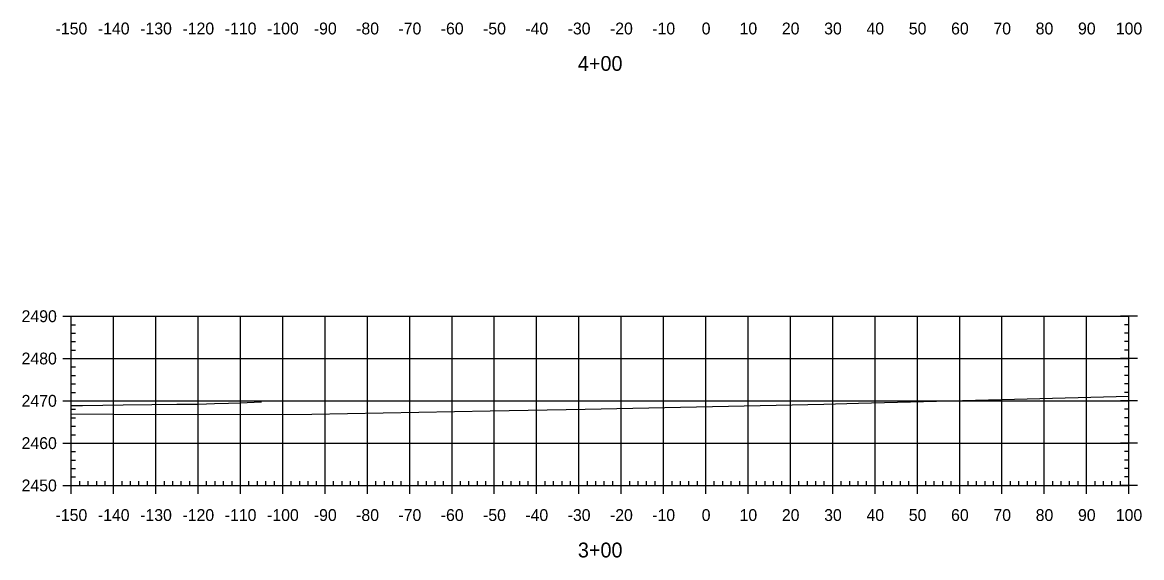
# Model space of a CAD drawing. Extents: x 6943757 to 6978036, y 2270047 to 2282448.
# Drawn here: x 6974513.1 to 6974777.7, y 2277626 to 2277752.5 of the extents above; entities that cross this region are included whole.
import ezdxf

# ---------------------------------------------------------------- set-up
doc = ezdxf.new("R2010")
doc.units = 0
for name, color, linetype in [('C-GRID-FRAM', 7, 'Continuous'), ('C-GRID-MAJR', 7, 'Continuous'), ('C-GRID-TEXT', 7, 'Continuous'), ('C-TOPO-MAJR', 7, 'Continuous')]:
    doc.layers.add(name, color=color, linetype=linetype)

msp = doc.modelspace()

# ---------------------------------------------------------------- linework, layer by layer
at = {"layer": 'C-GRID-FRAM'}
for p, q in [((6974522.68, 2277683.05), (6974526.68, 2277683.05)), ((6974524.68, 2277643.05), (6974524.68, 2277683.05)), ((6974776.68, 2277683.05), (6974772.68, 2277683.05)), ((6974774.68, 2277643.05), (6974774.68, 2277683.05)), ((6974524.68, 2277681.05), (6974525.68, 2277681.05)), ((6974774.68, 2277681.05), (6974773.68, 2277681.05)), ((6974524.68, 2277679.05), (6974525.68, 2277679.05)), ((6974774.68, 2277679.05), (6974773.68, 2277679.05)), ((6974524.68, 2277677.05), (6974525.68, 2277677.05)), ((6974524.68, 2277675.05), (6974525.68, 2277675.05)), ((6974774.68, 2277677.05), (6974773.68, 2277677.05)), ((6974774.68, 2277675.05), (6974773.68, 2277675.05)), ((6974522.68, 2277673.05), (6974526.68, 2277673.05)), ((6974776.68, 2277673.05), (6974772.68, 2277673.05)), ((6974524.68, 2277671.05), (6974525.68, 2277671.05)), ((6974774.68, 2277671.05), (6974773.68, 2277671.05)), ((6974524.68, 2277669.05), (6974525.68, 2277669.05)), ((6974524.68, 2277667.05), (6974525.68, 2277667.05)), ((6974774.68, 2277669.05), (6974773.68, 2277669.05)), ((6974774.68, 2277667.05), (6974773.68, 2277667.05)), ((6974524.68, 2277665.05), (6974525.68, 2277665.05)), ((6974774.68, 2277665.05), (6974773.68, 2277665.05)), ((6974522.68, 2277663.05), (6974526.68, 2277663.05)), ((6974776.68, 2277663.05), (6974772.68, 2277663.05)), ((6974524.68, 2277661.05), (6974525.68, 2277661.05)), ((6974524.68, 2277659.05), (6974525.68, 2277659.05)), ((6974774.68, 2277661.05), (6974773.68, 2277661.05)), ((6974774.68, 2277659.05), (6974773.68, 2277659.05)), ((6974524.68, 2277657.05), (6974525.68, 2277657.05)), ((6974774.68, 2277657.05), (6974773.68, 2277657.05)), ((6974524.68, 2277655.05), (6974525.68, 2277655.05)), ((6974774.68, 2277655.05), (6974773.68, 2277655.05)), ((6974522.68, 2277653.05), (6974526.68, 2277653.05)), ((6974524.68, 2277651.05), (6974525.68, 2277651.05)), ((6974776.68, 2277653.05), (6974772.68, 2277653.05)), ((6974774.68, 2277651.05), (6974773.68, 2277651.05)), ((6974524.68, 2277649.05), (6974525.68, 2277649.05)), ((6974774.68, 2277649.05), (6974773.68, 2277649.05)), ((6974524.68, 2277647.05), (6974525.68, 2277647.05)), ((6974774.68, 2277647.05), (6974773.68, 2277647.05)), ((6974522.68, 2277643.05), (6974526.68, 2277643.05)), ((6974524.68, 2277645.05), (6974525.68, 2277645.05)), ((6974524.68, 2277641.05), (6974524.68, 2277645.05)), ((6974524.68, 2277643.05), (6974774.68, 2277643.05)), ((6974526.68, 2277643.05), (6974526.68, 2277644.05)), ((6974528.68, 2277643.05), (6974528.68, 2277644.05)), ((6974530.68, 2277643.05), (6974530.68, 2277644.05)), ((6974532.68, 2277643.05), (6974532.68, 2277644.05)), ((6974534.68, 2277641.05), (6974534.68, 2277645.05)), ((6974536.68, 2277643.05), (6974536.68, 2277644.05)), ((6974538.68, 2277643.05), (6974538.68, 2277644.05)), ((6974540.68, 2277643.05), (6974540.68, 2277644.05)), ((6974542.68, 2277643.05), (6974542.68, 2277644.05)), ((6974544.68, 2277641.05), (6974544.68, 2277645.05)), ((6974546.68, 2277643.05), (6974546.68, 2277644.05)), ((6974548.68, 2277643.05), (6974548.68, 2277644.05)), ((6974550.68, 2277643.05), (6974550.68, 2277644.05)), ((6974552.68, 2277643.05), (6974552.68, 2277644.05)), ((6974554.68, 2277641.05), (6974554.68, 2277645.05)), ((6974556.68, 2277643.05), (6974556.68, 2277644.05)), ((6974558.68, 2277643.05), (6974558.68, 2277644.05)), ((6974560.68, 2277643.05), (6974560.68, 2277644.05)), ((6974562.68, 2277643.05), (6974562.68, 2277644.05)), ((6974564.68, 2277641.05), (6974564.68, 2277645.05)), ((6974566.68, 2277643.05), (6974566.68, 2277644.05)), ((6974568.68, 2277643.05), (6974568.68, 2277644.05)), ((6974570.68, 2277643.05), (6974570.68, 2277644.05)), ((6974572.68, 2277643.05), (6974572.68, 2277644.05)), ((6974574.68, 2277641.05), (6974574.68, 2277645.05)), ((6974576.68, 2277643.05), (6974576.68, 2277644.05)), ((6974578.68, 2277643.05), (6974578.68, 2277644.05)), ((6974580.68, 2277643.05), (6974580.68, 2277644.05)), ((6974582.68, 2277643.05), (6974582.68, 2277644.05)), ((6974584.68, 2277641.05), (6974584.68, 2277645.05)), ((6974586.68, 2277643.05), (6974586.68, 2277644.05)), ((6974588.68, 2277643.05), (6974588.68, 2277644.05)), ((6974590.68, 2277643.05), (6974590.68, 2277644.05)), ((6974592.68, 2277643.05), (6974592.68, 2277644.05)), ((6974594.68, 2277641.05), (6974594.68, 2277645.05)), ((6974596.68, 2277643.05), (6974596.68, 2277644.05)), ((6974598.68, 2277643.05), (6974598.68, 2277644.05)), ((6974600.68, 2277643.05), (6974600.68, 2277644.05)), ((6974602.68, 2277643.05), (6974602.68, 2277644.05)), ((6974604.68, 2277641.05), (6974604.68, 2277645.05)), ((6974606.68, 2277643.05), (6974606.68, 2277644.05)), ((6974608.68, 2277643.05), (6974608.68, 2277644.05)), ((6974610.68, 2277643.05), (6974610.68, 2277644.05)), ((6974612.68, 2277643.05), (6974612.68, 2277644.05)), ((6974614.68, 2277641.05), (6974614.68, 2277645.05)), ((6974616.68, 2277643.05), (6974616.68, 2277644.05)), ((6974618.68, 2277643.05), (6974618.68, 2277644.05)), ((6974620.68, 2277643.05), (6974620.68, 2277644.05)), ((6974622.68, 2277643.05), (6974622.68, 2277644.05)), ((6974624.68, 2277641.05), (6974624.68, 2277645.05)), ((6974626.68, 2277643.05), (6974626.68, 2277644.05)), ((6974628.68, 2277643.05), (6974628.68, 2277644.05)), ((6974630.68, 2277643.05), (6974630.68, 2277644.05)), ((6974632.68, 2277643.05), (6974632.68, 2277644.05)), ((6974634.68, 2277641.05), (6974634.68, 2277645.05)), ((6974636.68, 2277643.05), (6974636.68, 2277644.05)), ((6974638.68, 2277643.05), (6974638.68, 2277644.05)), ((6974640.68, 2277643.05), (6974640.68, 2277644.05)), ((6974642.68, 2277643.05), (6974642.68, 2277644.05)), ((6974644.68, 2277641.05), (6974644.68, 2277645.05)), ((6974646.68, 2277643.05), (6974646.68, 2277644.05)), ((6974648.68, 2277643.05), (6974648.68, 2277644.05)), ((6974650.68, 2277643.05), (6974650.68, 2277644.05)), ((6974652.68, 2277643.05), (6974652.68, 2277644.05)), ((6974654.68, 2277641.05), (6974654.68, 2277645.05)), ((6974656.68, 2277643.05), (6974656.68, 2277644.05)), ((6974658.68, 2277643.05), (6974658.68, 2277644.05)), ((6974660.68, 2277643.05), (6974660.68, 2277644.05)), ((6974662.68, 2277643.05), (6974662.68, 2277644.05)), ((6974664.68, 2277641.05), (6974664.68, 2277645.05)), ((6974666.68, 2277643.05), (6974666.68, 2277644.05)), ((6974668.68, 2277643.05), (6974668.68, 2277644.05)), ((6974670.68, 2277643.05), (6974670.68, 2277644.05)), ((6974672.68, 2277643.05), (6974672.68, 2277644.05)), ((6974674.68, 2277641.05), (6974674.68, 2277645.05)), ((6974676.68, 2277643.05), (6974676.68, 2277644.05)), ((6974678.68, 2277643.05), (6974678.68, 2277644.05)), ((6974680.68, 2277643.05), (6974680.68, 2277644.05)), ((6974682.68, 2277643.05), (6974682.68, 2277644.05)), ((6974684.68, 2277641.05), (6974684.68, 2277645.05)), ((6974686.68, 2277643.05), (6974686.68, 2277644.05)), ((6974688.68, 2277643.05), (6974688.68, 2277644.05)), ((6974690.68, 2277643.05), (6974690.68, 2277644.05)), ((6974692.68, 2277643.05), (6974692.68, 2277644.05)), ((6974694.68, 2277641.05), (6974694.68, 2277645.05)), ((6974696.68, 2277643.05), (6974696.68, 2277644.05)), ((6974698.68, 2277643.05), (6974698.68, 2277644.05)), ((6974700.68, 2277643.05), (6974700.68, 2277644.05)), ((6974702.68, 2277643.05), (6974702.68, 2277644.05)), ((6974704.68, 2277641.05), (6974704.68, 2277645.05)), ((6974706.68, 2277643.05), (6974706.68, 2277644.05)), ((6974708.68, 2277643.05), (6974708.68, 2277644.05)), ((6974710.68, 2277643.05), (6974710.68, 2277644.05)), ((6974712.68, 2277643.05), (6974712.68, 2277644.05)), ((6974714.68, 2277641.05), (6974714.68, 2277645.05)), ((6974716.68, 2277643.05), (6974716.68, 2277644.05)), ((6974718.68, 2277643.05), (6974718.68, 2277644.05)), ((6974720.68, 2277643.05), (6974720.68, 2277644.05)), ((6974722.68, 2277643.05), (6974722.68, 2277644.05)), ((6974724.68, 2277641.05), (6974724.68, 2277645.05)), ((6974726.68, 2277643.05), (6974726.68, 2277644.05)), ((6974728.68, 2277643.05), (6974728.68, 2277644.05)), ((6974730.68, 2277643.05), (6974730.68, 2277644.05)), ((6974732.68, 2277643.05), (6974732.68, 2277644.05)), ((6974734.68, 2277641.05), (6974734.68, 2277645.05)), ((6974736.68, 2277643.05), (6974736.68, 2277644.05)), ((6974738.68, 2277643.05), (6974738.68, 2277644.05)), ((6974740.68, 2277643.05), (6974740.68, 2277644.05)), ((6974742.68, 2277643.05), (6974742.68, 2277644.05)), ((6974744.68, 2277641.05), (6974744.68, 2277645.05)), ((6974746.68, 2277643.05), (6974746.68, 2277644.05)), ((6974748.68, 2277643.05), (6974748.68, 2277644.05)), ((6974750.68, 2277643.05), (6974750.68, 2277644.05)), ((6974752.68, 2277643.05), (6974752.68, 2277644.05)), ((6974754.68, 2277641.05), (6974754.68, 2277645.05)), ((6974756.68, 2277643.05), (6974756.68, 2277644.05)), ((6974758.68, 2277643.05), (6974758.68, 2277644.05)), ((6974760.68, 2277643.05), (6974760.68, 2277644.05)), ((6974762.68, 2277643.05), (6974762.68, 2277644.05)), ((6974764.68, 2277641.05), (6974764.68, 2277645.05)), ((6974766.68, 2277643.05), (6974766.68, 2277644.05)), ((6974768.68, 2277643.05), (6974768.68, 2277644.05)), ((6974770.68, 2277643.05), (6974770.68, 2277644.05)), ((6974772.68, 2277643.05), (6974772.68, 2277644.05)), ((6974776.68, 2277643.05), (6974772.68, 2277643.05)), ((6974774.68, 2277645.05), (6974773.68, 2277645.05)), ((6974774.68, 2277641.05), (6974774.68, 2277645.05))]:
    msp.add_line(p, q, dxfattribs=at)
at = {"layer": 'C-GRID-MAJR'}
for p, q in [((6974524.68, 2277683.05), (6974774.68, 2277683.05)), ((6974524.68, 2277643.05), (6974524.68, 2277683.05)), ((6974534.68, 2277643.05), (6974534.68, 2277683.05)), ((6974544.68, 2277643.05), (6974544.68, 2277683.05)), ((6974554.68, 2277643.05), (6974554.68, 2277683.05)), ((6974564.68, 2277643.05), (6974564.68, 2277683.05)), ((6974574.68, 2277643.05), (6974574.68, 2277683.05)), ((6974584.68, 2277643.05), (6974584.68, 2277683.05)), ((6974594.68, 2277643.05), (6974594.68, 2277683.05)), ((6974604.68, 2277643.05), (6974604.68, 2277683.05)), ((6974614.68, 2277643.05), (6974614.68, 2277683.05)), ((6974624.68, 2277643.05), (6974624.68, 2277683.05)), ((6974634.68, 2277643.05), (6974634.68, 2277683.05)), ((6974644.68, 2277643.05), (6974644.68, 2277683.05)), ((6974654.68, 2277643.05), (6974654.68, 2277683.05)), ((6974664.68, 2277643.05), (6974664.68, 2277683.05)), ((6974674.68, 2277643.05), (6974674.68, 2277683.05)), ((6974684.68, 2277643.05), (6974684.68, 2277683.05)), ((6974694.68, 2277643.05), (6974694.68, 2277683.05)), ((6974704.68, 2277643.05), (6974704.68, 2277683.05)), ((6974714.68, 2277643.05), (6974714.68, 2277683.05)), ((6974724.68, 2277643.05), (6974724.68, 2277683.05)), ((6974734.68, 2277643.05), (6974734.68, 2277683.05)), ((6974744.68, 2277643.05), (6974744.68, 2277683.05)), ((6974754.68, 2277643.05), (6974754.68, 2277683.05)), ((6974764.68, 2277643.05), (6974764.68, 2277683.05)), ((6974774.68, 2277643.05), (6974774.68, 2277683.05)), ((6974524.68, 2277673.05), (6974774.68, 2277673.05)), ((6974524.68, 2277663.05), (6974774.68, 2277663.05)), ((6974524.68, 2277653.05), (6974774.68, 2277653.05)), ((6974524.68, 2277643.05), (6974774.68, 2277643.05))]:
    msp.add_line(p, q, dxfattribs=at)
at = {"layer": 'C-TOPO-MAJR'}
for points in [[(6974524.68, 2277660), (6974544.74, 2277659.85), (6974581.52, 2277659.88), (6974623.67, 2277660.67), (6974646.14, 2277661.09), (6974702.59, 2277662.27), (6974710.76, 2277662.47), (6974747.65, 2277663.46), (6974774.68, 2277664.19)], [(6974524.68, 2277661.94), (6974527.36, 2277661.95), (6974536.98, 2277662.12), (6974543.71, 2277662.16), (6974549.61, 2277662.26), (6974554.75, 2277662.26), (6974558.51, 2277662.38), (6974561.84, 2277662.51), (6974564.56, 2277662.59), (6974569.67, 2277662.79)]]:
    msp.add_lwpolyline(points, dxfattribs=at)

# ---------------------------------------------------------------- texts
at = {"layer": 'C-GRID-FRAM'}
msp.add_text('-', height=0.002, dxfattribs=at).set_placement((6974524.68, 2277643.05))
at = {"layer": 'C-GRID-TEXT'}
for s, height, p in [('-150', 2.8, (6974520.96, 2277749.65)), ('-140', 2.8, (6974530.96, 2277749.65)), ('-130', 2.8, (6974540.96, 2277749.65)), ('-120', 2.8, (6974550.96, 2277749.65)), ('-110', 2.8, (6974560.96, 2277749.65)), ('-100', 2.8, (6974570.96, 2277749.65)), ('-90', 2.8, (6974582.01, 2277749.65)), ('-80', 2.8, (6974592.01, 2277749.65)), ('-70', 2.8, (6974602.01, 2277749.65)), ('-60', 2.8, (6974612.01, 2277749.65)), ('-50', 2.8, (6974622.01, 2277749.65)), ('-40', 2.8, (6974632.01, 2277749.65)), ('-30', 2.8, (6974642.01, 2277749.65)), ('-20', 2.8, (6974652.01, 2277749.65)), ('-10', 2.8, (6974662.01, 2277749.65)), ('0', 2.8, (6974673.7, 2277749.65)), ('10', 2.8, (6974682.65, 2277749.65)), ('20', 2.8, (6974692.65, 2277749.65)), ('30', 2.8, (6974702.65, 2277749.65)), ('40', 2.8, (6974712.65, 2277749.65)), ('50', 2.8, (6974722.65, 2277749.65)), ('60', 2.8, (6974732.65, 2277749.65)), ('70', 2.8, (6974742.65, 2277749.65)), ('80', 2.8, (6974752.65, 2277749.65)), ('90', 2.8, (6974762.65, 2277749.65)), ('100', 2.8, (6974771.59, 2277749.65)), ('4+00', 3.5, (6974644.43, 2277741.04)), ('2490', 2.8, (6974512.93, 2277681.65)), ('2480', 2.8, (6974512.93, 2277671.65)), ('2470', 2.8, (6974512.93, 2277661.65)), ('2460', 2.8, (6974512.93, 2277651.65)), ('2450', 2.8, (6974512.93, 2277641.65)), ('-150', 2.8, (6974520.96, 2277634.65)), ('-140', 2.8, (6974530.96, 2277634.65)), ('-130', 2.8, (6974540.96, 2277634.65)), ('-120', 2.8, (6974550.96, 2277634.65)), ('-110', 2.8, (6974560.96, 2277634.65)), ('-100', 2.8, (6974570.96, 2277634.65)), ('-90', 2.8, (6974582.01, 2277634.65)), ('-80', 2.8, (6974592.01, 2277634.65)), ('-70', 2.8, (6974602.01, 2277634.65)), ('-60', 2.8, (6974612.01, 2277634.65)), ('-50', 2.8, (6974622.01, 2277634.65)), ('-40', 2.8, (6974632.01, 2277634.65)), ('-30', 2.8, (6974642.01, 2277634.65)), ('-20', 2.8, (6974652.01, 2277634.65)), ('-10', 2.8, (6974662.01, 2277634.65)), ('0', 2.8, (6974673.7, 2277634.65)), ('10', 2.8, (6974682.65, 2277634.65)), ('20', 2.8, (6974692.65, 2277634.65)), ('30', 2.8, (6974702.65, 2277634.65)), ('40', 2.8, (6974712.65, 2277634.65)), ('50', 2.8, (6974722.65, 2277634.65)), ('60', 2.8, (6974732.65, 2277634.65)), ('70', 2.8, (6974742.65, 2277634.65)), ('80', 2.8, (6974752.65, 2277634.65)), ('90', 2.8, (6974762.65, 2277634.65)), ('100', 2.8, (6974771.59, 2277634.65)), ('3+00', 3.5, (6974644.43, 2277626.04))]:
    msp.add_text(s, height=height, dxfattribs=at).set_placement(p)

doc.saveas('drawing.dxf')
